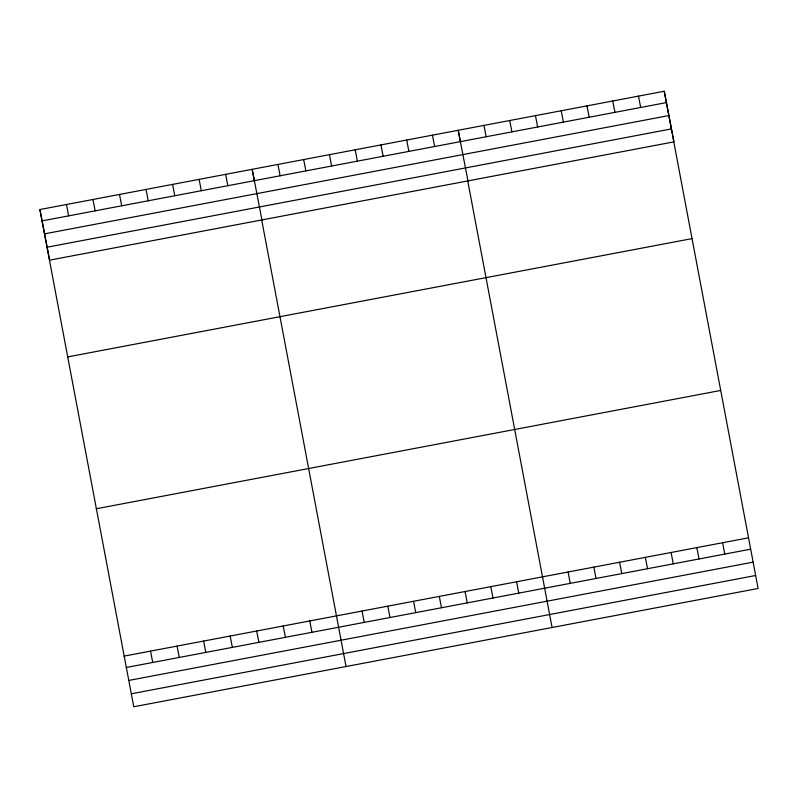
<?xml version="1.0" encoding="UTF-8"?>
<svg xmlns="http://www.w3.org/2000/svg" width="798" height="798" viewBox="0 0 798 798"><rect width="100%" height="100%" fill="white"/><g stroke="black" fill="none" stroke-linecap="round" stroke-linejoin="round"><path stroke-width="1.2" d="M39.9 209.535L664.245 91.241L673.991 141.854L49.646 260.148L39.9 209.535L133.755 706.759L758.1 588.465L672.395 134.513M42.085 220.896L666.43 102.593M44.578 233.844L668.924 115.55M47.152 247.2L671.497 128.897M67.66 356.915L691.996 238.622M96.259 508.765L720.594 390.471M124.009 656.146L748.354 537.852M126.204 667.497L750.539 549.204M128.697 680.455L753.033 562.161M131.261 693.801L755.606 575.508M638.49 96.119L640.674 107.471M722.599 542.73L724.784 554.081M612.734 100.997L614.919 112.348M696.844 547.608L699.028 558.959M586.979 105.875L589.163 117.236M671.088 552.485L673.273 563.837M561.223 110.762L563.408 122.114M645.333 557.363L647.527 568.725M535.468 115.64L537.653 126.992M619.587 562.251L621.772 573.602M509.713 120.518L511.907 131.869M593.832 567.129L596.016 578.48M483.967 125.396L486.152 136.747M568.076 572.006L570.261 583.358M467.957 180.897L458.212 130.274L460.416 141.974M552.066 627.497L467.678 180.577M432.456 135.161L434.641 146.513M516.565 581.762L518.75 593.123M406.701 140.039L408.885 151.391M490.81 586.65L492.994 598.001M380.945 144.917L383.13 156.268M465.054 591.527L467.249 602.879M355.19 149.795L357.374 161.146M439.309 596.405L441.494 607.757M329.434 154.672L331.629 166.034M413.554 601.283L415.738 612.635M303.689 159.56L305.873 170.912M387.798 606.161L389.983 617.522M277.933 164.438L280.118 175.789M362.043 611.049L364.227 622.4M261.924 219.929L252.178 169.316L254.382 181.016M346.033 666.539L261.644 219.61M225.644 174.343L227.829 185.695M309.754 620.954L311.938 632.305M199.111 179.37L201.296 190.722M283.22 625.981L285.405 637.333M172.567 184.398L174.762 195.749M256.687 631.009L258.871 642.36M146.034 189.425L148.228 200.777M230.153 636.036L232.338 647.387M119.501 194.453L121.685 205.804M203.62 641.063L205.804 652.415M92.967 199.48L95.152 210.832M177.086 646.091L179.271 657.442M66.433 204.507L68.618 215.869M150.543 651.118L152.737 662.47M664.245 91.241L672.175 133.346"/></g></svg>
